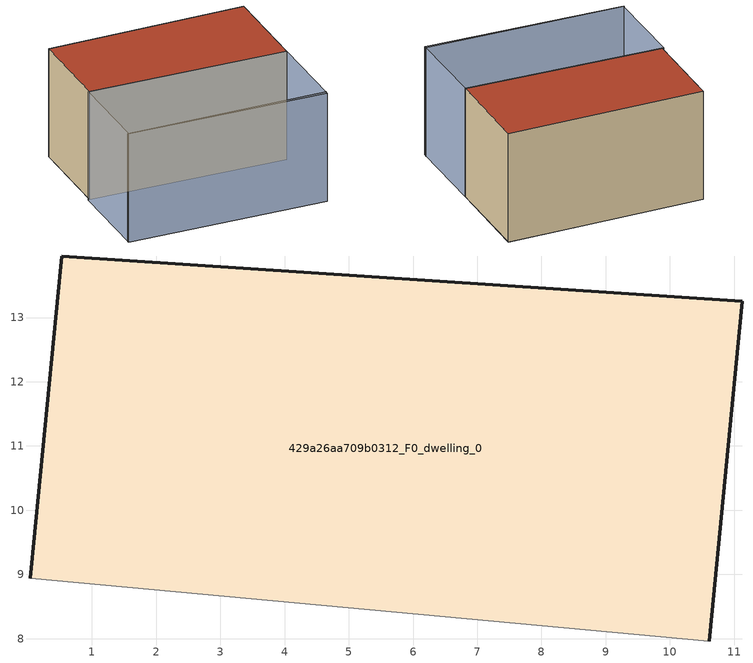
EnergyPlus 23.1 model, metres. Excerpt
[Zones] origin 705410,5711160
429a26aa709b0312_F0_dwelling_0
 floor ground (EU_floor_Construction): 10.61,7.96 11.12,13.25 0.53,13.96 0.04,8.94 z0
 wall outside (EU_wall_Construction): 0.04,8.94 0.53,13.96 11.12,13.25 10.61,7.96 z0:6
 wall adiabatic (EU_wall_Construction): 10.61,7.96 0.04,8.94 z0:6
 roof outside (EU_roof_Construction): 11.12,13.25 10.61,7.96 0.04,8.94 0.53,13.96 z6
shading: -0.52,4.12 10.19,3.22 / -0.03,8.94 10.62,7.96 / 10.62,7.96 10.17,3.09 / 10.17,3.09 -0.48,4.07 / -0.48,4.07 -0.03,8.94 z0:6
[Building]
EU S2 Campaign: North Axis=0; Terrain=City; Solar Distribution=FullExterior
[Site:Location]
London: Latitude=51.5; Longitude=-0.5; Time Zone=0; Elevation=25
[SizingPeriod:WeatherFileDays]
AnnualSizingPeriod: Begin Month=1; Begin Day of Month=1; End Month=12; End Day of Month=31; Day of Week for Start Day=Monday; Use Weather File Daylight Saving Period=No; Use Weather File Rain and Snow Indicators=No
[MATERIAL]
EU_InternalMass_Material: Roughness=MediumRough; Thickness=0.1; Conductivity=1; Density=1800; Specific Heat=900; Thermal Absorptance=0.9; Solar Absorptance=0.7; Visible Absorptance=0.7
[MATERIAL:NOMASS] Roughness=MediumRough; Thermal Absorptance=0.9; Solar Absorptance=0.7; Visible Absorptance=0.7
Name | Thermal Resistance
EU_wall_NoMass | 0.555556
EU_roof_NoMass | 0.510204
EU_floor_NoMass | 1.68919
[CONSTRUCTION]
EU_wall_Construction: EU_wall_NoMass
EU_roof_Construction: EU_roof_NoMass
EU_floor_Construction: EU_floor_NoMass
EU_InternalMass_Construction: EU_InternalMass_Material
[ZONE]
429a26aa709b0312_F0_dwelling_0: Type=1; Multiplier=1; Ceiling Height=autocalculate; Volume=329.837; Floor Area=autocalculate; Part of Total Floor Area=Yes
[INTERNALMASS]
429a26aa709b0312_F0_dwelling_0_EU_InternalMass: Construction=EU_InternalMass_Construction; Zone or ZoneList=429a26aa709b0312_F0_dwelling_0; Surface Area=54.9731
[OTHEREQUIPMENT]
EU_Step8_InternalGain_429a26aa709b0312_F0_dwelling_0_f000: Fuel Type=Electricity; Zone or ZoneList or Space or SpaceList=429a26aa709b0312_F0_dwelling_0; Schedule=EU_Step8_GainSchedule_429a26aa709b0312_F0_dwelling_0_f000; Design Level Calculation Method=Watts/Area; Power per Zone Floor Area=1; Fraction Latent=0; Fraction Radiant=0; Fraction Lost=0; Carbon Dioxide Generation Rate=0; EndUse Subcategory=EU_Step8_InternalGains
[ZONEVENTILATION:DESIGNFLOWRATE]
EU_ConstantAir_429a26aa709b0312_F0_dwelling_0: Zone or ZoneList or Space or SpaceList=429a26aa709b0312_F0_dwelling_0; Schedule=EU_AlwaysOn; Design Flow Rate Calculation Method=AirChanges/Hour; Air Changes per Hour=0.48; Ventilation Type=Natural; Fan Pressure Rise=0; Fan Total Efficiency=1; Constant Term Coefficient=1; Temperature Term Coefficient=0; Velocity Term Coefficient=0; Velocity Squared Term Coefficient=0; Minimum Indoor Temperature=-100; Maximum Indoor Temperature=100; Delta Temperature=-100; Minimum Outdoor Temperature=-100; Maximum Outdoor Temperature=100; Maximum Wind Speed=40
[HVACTEMPLATE:THERMOSTAT]
EU_HeatOnly_429a26aa709b0312_F0_dwelling_0: Constant Heating Setpoint=20; Constant Cooling Setpoint=50
[HVACTEMPLATE:ZONE:IDEALLOADSAIRSYSTEM]
429a26aa709b0312_F0_dwelling_0: Template Thermostat=EU_HeatOnly_429a26aa709b0312_F0_dwelling_0; System Availability Schedule=EU_AlwaysOn; Maximum Heating Supply Air Temperature=50; Minimum Cooling Supply Air Temperature=13; Maximum Heating Supply Air Humidity Ratio=0.0156; Minimum Cooling Supply Air Humidity Ratio=0.0077; Heating Limit=NoLimit; Cooling Limit=NoLimit; Heating Availability Schedule=EU_AlwaysOn; Cooling Availability Schedule=EU_CoolingOff; Dehumidification Control Type=ConstantSensibleHeatRatio; Cooling Sensible Heat Ratio=0.7; Dehumidification Setpoint=60; Humidification Control Type=None; Humidification Setpoint=30; Outdoor Air Method=None; Outdoor Air Flow Rate per Person=0.00944; Outdoor Air Flow Rate per Zone Floor Area=0; Outdoor Air Flow Rate per Zone=0; Demand Controlled Ventilation Type=None; Outdoor Air Economizer Type=NoEconomizer; Heat Recovery Type=None; Sensible Heat Recovery Effectiveness=0.7; Latent Heat Recovery Effectiveness=0.65
[SIZING:ZONE]
429a26aa709b0312_F0_dwelling_0: Zone Cooling Design Supply Air Temperature Input Method=SupplyAirTemperature; Zone Cooling Design Supply Air Temperature=13; Zone Heating Design Supply Air Temperature Input Method=SupplyAirTemperature; Zone Heating Design Supply Air Temperature=50; Zone Cooling Design Supply Air Humidity Ratio=0.008; Zone Heating Design Supply Air Humidity Ratio=0.008; Cooling Design Air Flow Method=DesignDay; Cooling Design Air Flow Rate=0; Cooling Minimum Air Flow per Zone Floor Area=0.000762; Cooling Minimum Air Flow=0; Cooling Minimum Air Flow Fraction=0.2; Heating Design Air Flow Method=DesignDay; Heating Design Air Flow Rate=0; Heating Maximum Air Flow per Zone Floor Area=0.002032; Heating Maximum Air Flow=0.141576; Heating Maximum Air Flow Fraction=0.3; Account for Dedicated Outdoor Air System=No; Dedicated Outdoor Air System Control Strategy=NeutralSupplyAir; Dedicated Outdoor Air Low Setpoint Temperature for Design=autosize; Dedicated Outdoor Air High Setpoint Temperature for Design=autosize; Zone Load Sizing Method=Sensible Load Only No Latent Load; Zone Latent Cooling Design Supply Air Humidity Ratio Input Method=HumidityRatioDifference; Zone Cooling Design Supply Air Humidity Ratio Difference=0.005; Zone Latent Heating Design Supply Air Humidity Ratio Input Method=HumidityRatioDifference; Zone Humidification Design Supply Air Humidity Ratio Difference=0.005
[SCHEDULE:CONSTANT]
Name | Hourly Value
EU_AlwaysOn | 1
EU_CoolingOff | 0
[SCHEDULE:FILE]
EU_Step8_GainSchedule_429a26aa709b0312_F0_dwelling_0_f000: File=../../schedules/429a26aa709b0312/429a26aa709b0312_F0_dwelling_0_f000_gain.csv; Column Number=1; Rows to Skip at Top=0; Number of Hours of Data=8760; Column Separator=Comma; Interpolate to Timestep=No; Minutes per Item=60; Adjust Schedule for Daylight Savings=Yes
